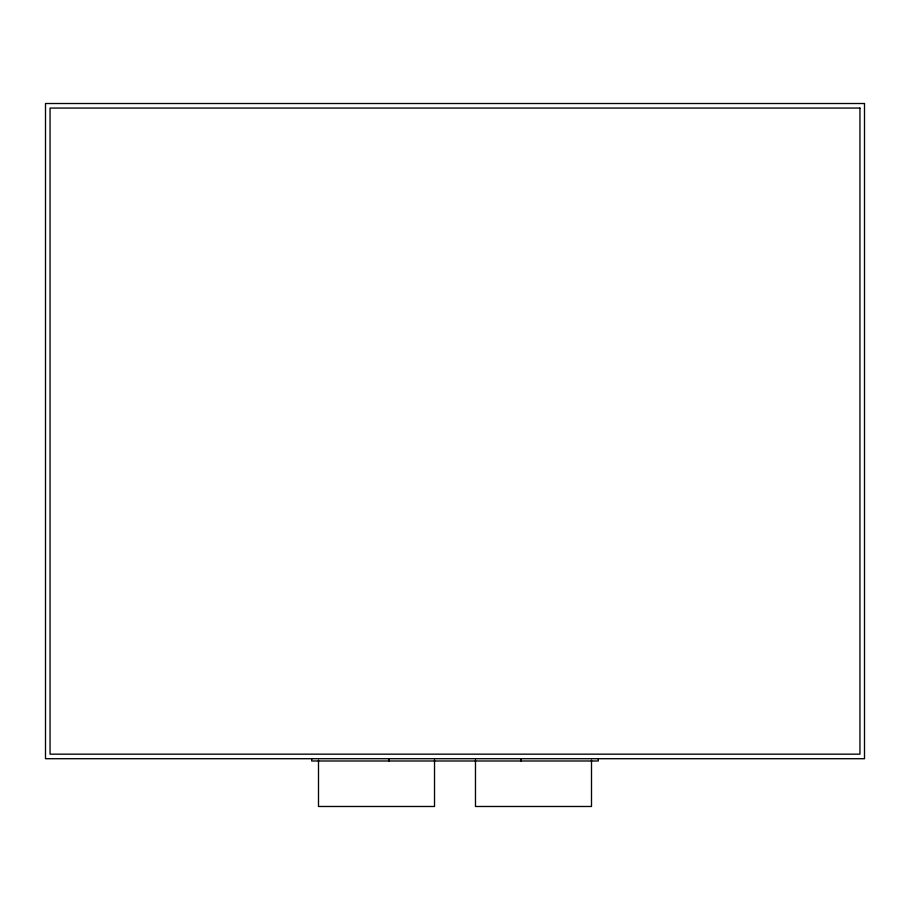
<?xml version="1.0" encoding="UTF-8"?>
<svg xmlns="http://www.w3.org/2000/svg" width="910" height="910" viewBox="0 0 910 910"><rect width="100%" height="100%" fill="white"/><g stroke="black" fill="none" stroke-linecap="round" stroke-linejoin="round"><path stroke-width="1.36" d="M598.325 758.712L598.325 760.987L311.675 760.987L311.675 758.712M591.5 760.123L591.5 806.487L475.475 806.487L475.475 759.816M520.975 758.712L520.975 760.987M434.525 759.816L434.525 806.487L318.5 806.487L318.5 760.123M389.025 758.712L389.025 760.987M864.5 103.513L45.5 103.513L45.5 758.712L864.5 758.712L864.5 103.513M859.95 108.062L50.05 108.062L50.05 754.163L859.95 754.163L859.95 108.062"/></g></svg>
